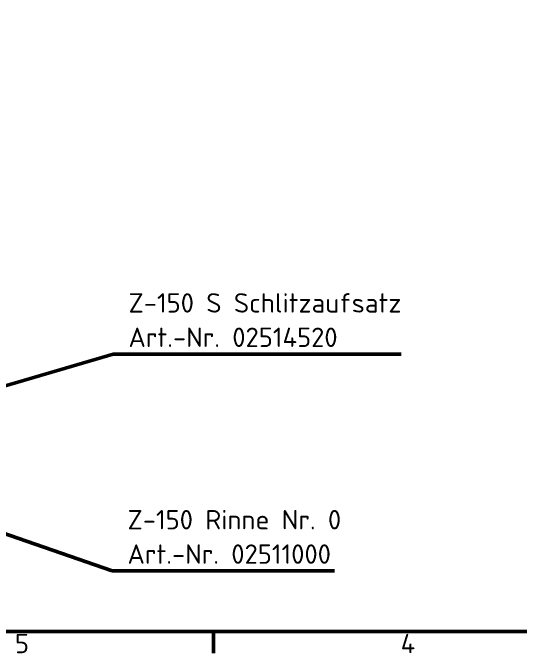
# Model space of a CAD drawing. Header units: millimetres. Extents: x 0 to 2100, y 0 to 1485.
# Drawn here: x 518 to 978, y 31 to 610 of the extents above; entities that cross this region are included whole.
import ezdxf

# ---------------------------------------------------------------- set-up
doc = ezdxf.new("R2010")
doc.units = ezdxf.units.MM
doc.header["$LTSCALE"] = 5
doc.layers.get('0').update_dxf_attribs({"lineweight": 50})
doc.layers.add('Rahmen (ISO)', color=7, linetype='Continuous', lineweight=50)
doc.layers.add('Symbol (ISO)', color=7, linetype='Continuous', lineweight=50)
doc.styles.add('Notiztext (DIN)', font='isocpeur.ttf')

# ---------------------------------------------------------------- blocks, each defined once
blk = doc.blocks.new('Ränder Standardrahmen')
at = {"layer": 'Rahmen (ISO)'}
blk.add_line((140, 10), (140, 6.1), dxfattribs=at)
at = {"layer": 'Rahmen (ISO)', "flags": 128}
blk.add_lwpolyline([(10, 10), (10, 287), (410, 287), (410, 10), (10, 10)], dxfattribs=at)
at = {"layer": 'Rahmen (ISO)', "char_height": 3.5, "attachment_point": 7, "style": 'Notiztext (DIN)'}
for s, insert in [('5', (104.08, 6.1)), ('4', (173.9, 6.1))]:
    blk.add_mtext(s, dxfattribs=dict(at, insert=insert))
blk = doc.blocks.new('Führungslinientext1')
at = {"layer": 'Symbol (ISO)'}
h = blk.add_hatch(color=256, dxfattribs=at)
edge = h.paths.add_edge_path(flags=0)
edge.add_arc((95.38, 30.1), 1.25, 0, 360)
for p, q in [((97.74, 29.28), (96.56, 29.69)), ((97.74, 29.28), (121.65, 20.99)), ((121.65, 20.99), (124.15, 20.99)), ((124.15, 20.99), (161.93, 20.99))]:
    blk.add_line(p, q, dxfattribs=at)
blk.add_circle((95.38, 30.1), 1.25, dxfattribs=at)
at = {"layer": 'Symbol (ISO)', "char_height": 3.5, "attachment_point": 7, "style": 'Notiztext (DIN)'}
for s, insert in [('Z-150 Rinne Nr. 0', (124.45, 28.51)), ('Art.-Nr. 02511000', (124.45, 22.28))]:
    blk.add_mtext(s, dxfattribs=dict(at, insert=insert))
blk = doc.blocks.new('Führungslinientext2')
at = {"layer": 'Symbol (ISO)'}
h = blk.add_hatch(color=256, dxfattribs=at)
edge = h.paths.add_edge_path(flags=0)
edge.add_arc((95.73, 52.52), 1.25, 0, 360)
for p, q in [((98.13, 53.23), (121.83, 60.22)), ((121.83, 60.22), (124.33, 60.22)), ((124.33, 60.22), (174, 60.22)), ((98.13, 53.23), (96.93, 52.87))]:
    blk.add_line(p, q, dxfattribs=at)
blk.add_circle((95.73, 52.52), 1.25, dxfattribs=at)
at = {"layer": 'Symbol (ISO)', "char_height": 3.5, "attachment_point": 7, "style": 'Notiztext (DIN)'}
for s, insert in [('Z-150 S Schlitzaufsatz', (124.63, 67.74)), ('Art.-Nr. 02514520', (124.63, 61.51))]:
    blk.add_mtext(s, dxfattribs=dict(at, insert=insert))

msp = doc.modelspace()

# ---------------------------------------------------------------- block references
at = {"xscale": 5, "yscale": 5, "zscale": 5}
msp.add_blockref('Ränder Standardrahmen', (0, 0), dxfattribs=at)
at = {"layer": 'Symbol (ISO)', "xscale": 5, "yscale": 5, "zscale": 5}
for name in ['Führungslinientext2', 'Führungslinientext1']:
    msp.add_blockref(name, (0, 0), dxfattribs=at)

doc.saveas('drawing.dxf')
